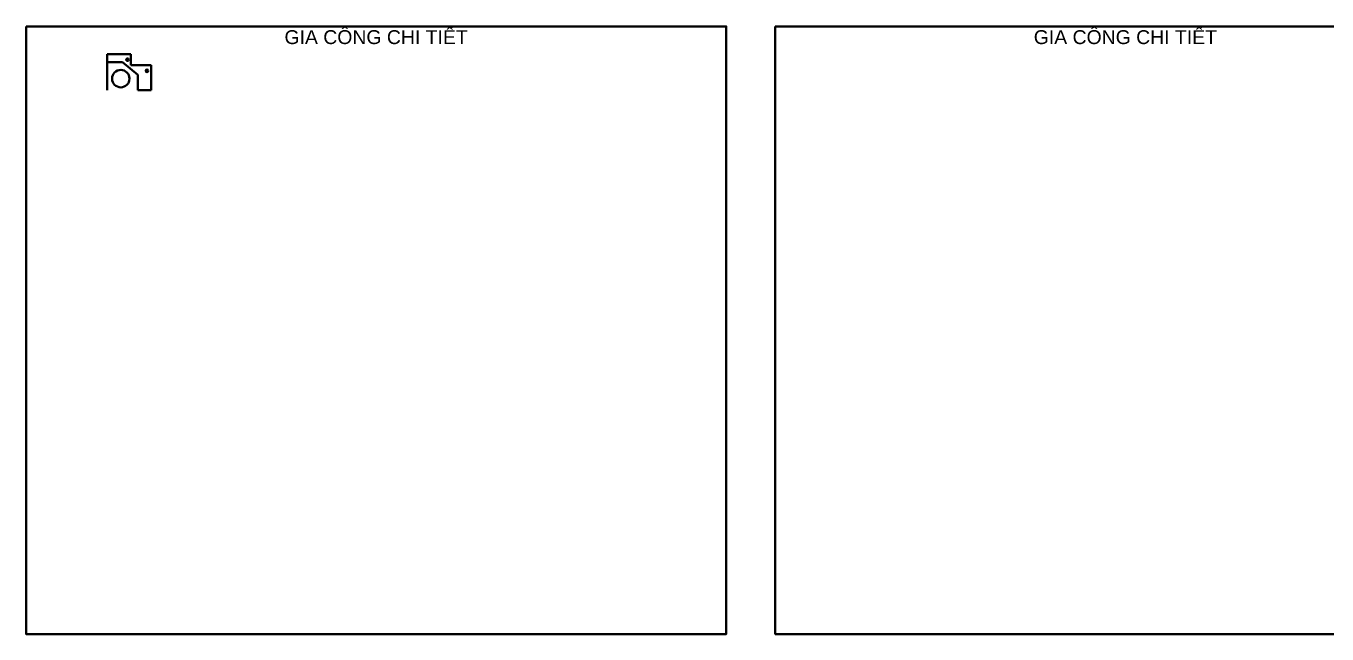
# Model space of a CAD drawing. Header units: millimetres. Extents: x -11382 to 23553, y -372 to 10786.
# Drawn here: x -1641 to 7726, y 6322 to 10703 of the extents above; entities that cross this region are included whole.
import ezdxf

# ---------------------------------------------------------------- set-up
doc = ezdxf.new("R2010")
doc.units = ezdxf.units.MM
doc.header["$LTSCALE"] = 0.2
doc.linetypes.add('CENTER', pattern=[50.8, 31.75, -6.35, 6.35, -6.35])
doc.layers.add('đường bao thấy', color=7, linetype='Continuous', lineweight=40)
doc.layers.add('đường nét tâm', color=137, linetype='CENTER', lineweight=15)
doc.styles.add('nhat3.5', font='arial.ttf', dxfattribs={"height": 3.5})

msp = doc.modelspace()

# ---------------------------------------------------------------- linework, layer by layer
at = {"layer": 'đường bao thấy'}
for p, q in [((-885.173, 10499.978), (-1055.173, 10499.978)), ((-1055.173, 10499.978), (-1055.173, 10239.978)), ((-885.173, 10419.978), (-885.173, 10499.978)), ((-945.173, 10442.978), (-1055.173, 10442.978)), ((-945.173, 10442.978), (-835.173, 10349.978)), ((-740.173, 10419.978), (-885.173, 10419.978)), ((-740.173, 10419.978), (-740.173, 10239.978)), ((-835.173, 10349.978), (-835.173, 10239.978)), ((-740.173, 10239.978), (-835.173, 10239.978))]:
    msp.add_line(p, q, dxfattribs=at)
at = {"layer": 'đường bao thấy', "ltscale": 5}
for points in [[(-1640.551, 10699.584), (3400.427, 10699.584), (3400.427, 6321.957), (-1640.551, 6321.957)], [(3754.058, 10699.584), (8795.036, 10699.584), (8795.036, 6321.957), (3754.058, 6321.957)]]:
    msp.add_lwpolyline(points, close=True, dxfattribs=at)
at = {"layer": 'đường bao thấy'}
for centre, radius in [((-910.173, 10459.978), 9), ((-958.124, 10323.396), 62.611), ((-770.173, 10379.978), 9)]:
    msp.add_circle(centre, radius, dxfattribs=at)
at = {"layer": 'đường nét tâm'}
for p, q in [((-901.173, 10459.978), (-919.173, 10459.978)), ((-910.173, 10450.978), (-910.173, 10468.978)), ((-761.173, 10379.978), (-779.173, 10379.978)), ((-770.173, 10388.978), (-770.173, 10370.978))]:
    msp.add_line(p, q, dxfattribs=at)

# ---------------------------------------------------------------- texts
at = {"layer": 'đường bao thấy', "ltscale": 0.5, "char_height": 100, "width": 5040.97824, "attachment_point": 5, "style": 'nhat3.5'}
for insert in [(879.938, 10621.797), (6274.547, 10621.797)]:
    msp.add_mtext('{\\C1;GIA CÔNG CHI TIẾT}', dxfattribs=dict(at, insert=insert))

doc.saveas('drawing.dxf')
